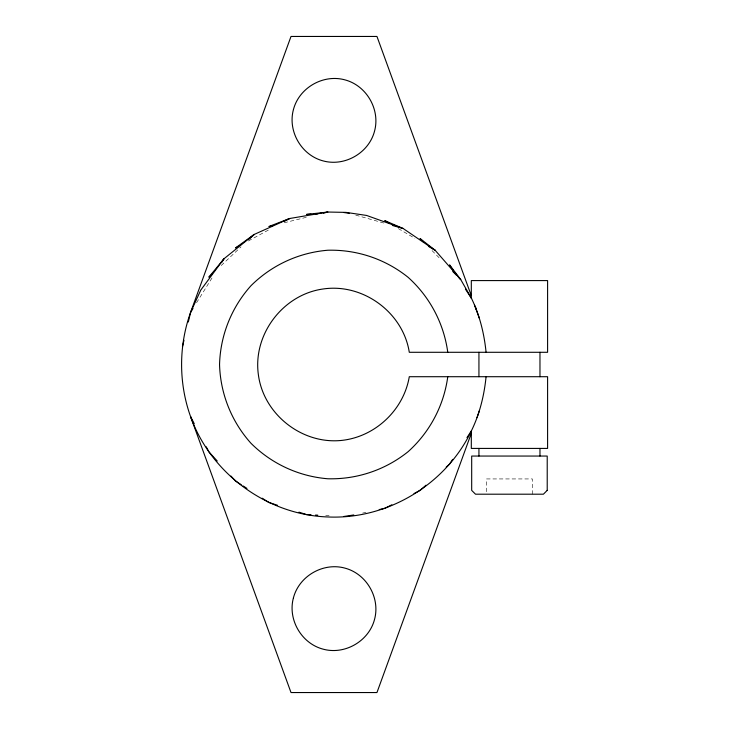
<?xml version="1.0" encoding="UTF-8"?>
<svg xmlns="http://www.w3.org/2000/svg" width="729" height="729" viewBox="0 0 729 729"><rect width="100%" height="100%" fill="white"/><g stroke="black" fill="none" stroke-linecap="round" stroke-linejoin="round"><path stroke-width="0.55" stroke-dasharray="3.65 2.73" d="M196.557 302.754L212.64 276.947M221.215 265.529L241.007 246.876M248.307 240.98L268.955 229.753M284.137 222.773L308.194 216.868M362.632 513.079L365.958 512.378M325.708 515.567L329.098 515.74M355.734 215.128L385.887 223.621M398.344 228.614L414.837 238.328M432.033 250.594L440.799 259.442M532.343 494.198L532.343 478.935L486.562 478.935L486.562 494.198"/><path stroke-width="1.09" d="M471.526 296.275L376.957 36.45L291.008 36.45L190.606 312.313C178.596 345.792 178.596 383.208 190.606 416.687L291.008 692.55L376.957 692.55L471.526 432.725M486.079 376.711C484.193 395.455 479.655 414.054 471.308 431.012C445.747 484.639 387.217 519.713 327.877 516.961C267.343 514.956 210.945 473.732 190.606 416.687L194.251 423.713M182.432 346.785L183.963 340.325M188.31 322.008L190.606 312.313L200.84 289.978L223.958 258.786L254.193 234.446L289.595 218.518L327.877 212.039L346.038 212.394L366.55 215.438L403.11 228.478L435.204 250.329L460.737 279.572L471.554 298.498C479.718 315.329 484.211 333.736 486.079 352.289M447.77 376.711C443.852 405.606 429.828 432.124 408.167 451.634C385.441 469.913 357.019 479.518 327.868 478.771C298.808 476.401 271.58 463.826 250.931 443.232C231.467 421.517 220.358 393.651 219.547 364.5C220.358 335.349 231.467 307.483 250.931 285.768C271.58 265.174 298.808 252.599 327.868 250.229C357.019 249.482 385.441 259.087 408.167 277.366C429.828 296.876 443.852 323.394 447.77 352.289M477.012 417.653L479.482 410.454M190.606 312.313L192.985 308.495M221.57 262.613L223.958 258.786L208.849 277.184L212.148 274.077M452.682 459.37L449.574 464.1L446.203 467.107M466.961 437.628L471.308 431.012M249.245 239.103L254.193 234.446L235.522 247.933L238.474 246.329M425.973 485.204L420.068 490.48L414.017 493.551M284.684 221.188L289.595 218.518L268.828 226.528M391.819 504.805L384.766 508.386L379.235 509.562M269.921 226.263L273.202 225.461M323.503 213.114L327.877 212.039L306.508 214.417L311.028 214.18M353.784 514.956L343.778 516.487M315.548 213.952L317.798 213.834M343.778 212.513L349.273 213.305M311.028 514.82L306.508 514.583L298.972 512.159M315.548 515.048L317.798 515.166M392.348 225.443L403.11 228.478L384.766 220.614L389.614 223.475M277.439 505.243L268.828 502.472L262.167 498.189M428.415 246.329L435.204 250.329L420.068 238.52L423.257 241.736M241.235 484.73L235.522 481.067L230.956 476.046M243.14 485.951L246.94 488.403M452.764 271.516L456.755 275.544M458.35 277.157L460.737 279.572L449.574 264.9L453.238 270.505M217.233 461.001L208.849 451.816L206.243 446.795M465.448 289.167L471.554 298.498L471.308 297.988M474.497 305.023L479.482 318.546M475.417 306.964L476.247 309.242M539.97 352.289L539.97 376.711M539.97 448.417L539.97 456.053M478.935 352.289L478.935 376.711M478.935 448.417L478.935 456.053M471.308 295.673L471.308 280.583L547.597 280.583L547.597 352.289L409.288 352.289C403.064 312.377 362.887 282.934 322.947 289.012C282.943 294.616 252.872 334.329 258.33 374.36C263.315 414.455 302.562 445.127 342.666 440.298C375.809 436.307 403.766 409.625 409.288 376.711L547.597 376.711L547.597 448.417L471.308 448.417L471.308 433.327M293.45 109.514C287.508 131.165 301.396 155.222 323.12 160.899C344.781 166.85 368.838 152.962 374.515 131.229C380.465 109.578 366.569 85.512 344.844 79.844C323.184 73.893 299.127 87.781 293.45 109.514M293.45 597.771C287.508 619.422 301.396 643.488 323.12 649.156C344.781 655.107 368.838 641.219 374.515 619.486C380.465 597.835 366.569 573.778 344.844 568.101C323.184 562.15 299.127 576.038 293.45 597.771M547.215 490.38L543.406 494.198L475.499 494.198L471.69 490.38L471.69 456.053L547.215 456.053L547.215 490.38"/></g></svg>
